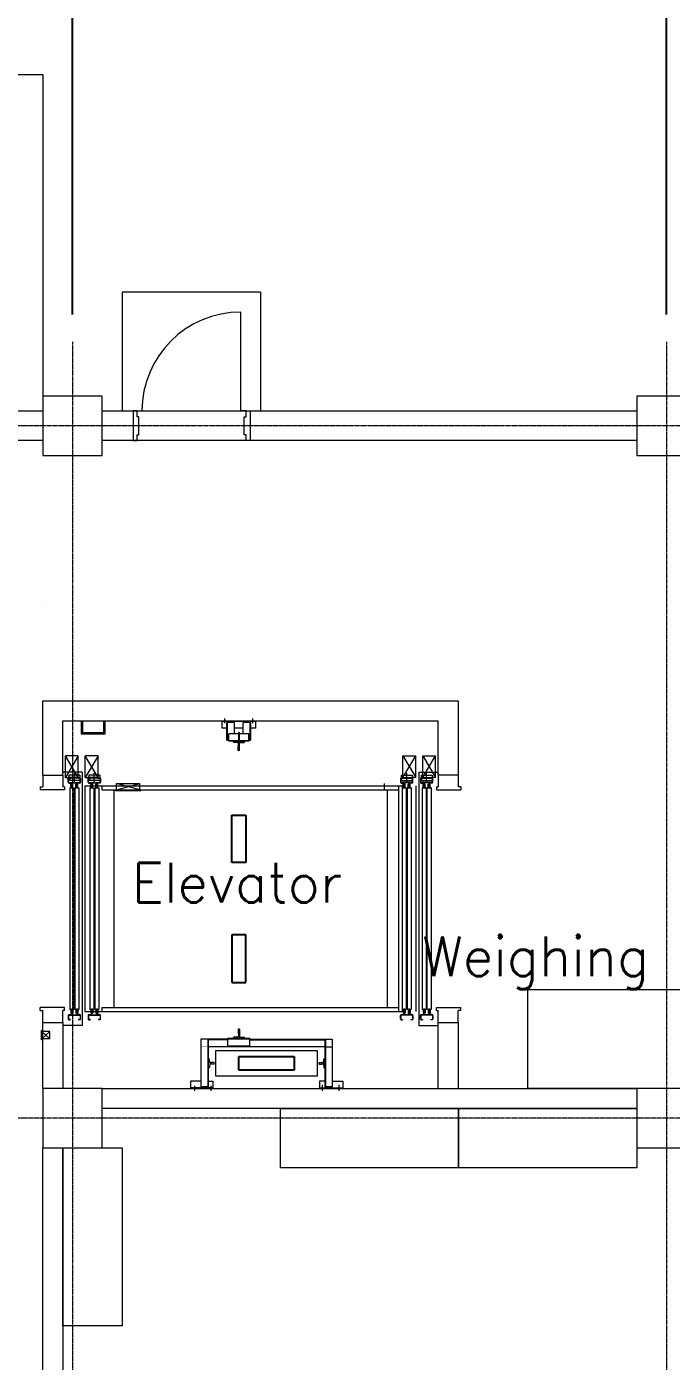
# Model space of a CAD drawing. Extents: x -59767 to 1106559, y -1290 to 1129522.
# Drawn here: x 73744 to 80258, y 293638 to 307129 of the extents above; entities that cross this region are included whole.
import ezdxf

# ---------------------------------------------------------------- set-up
doc = ezdxf.new("R2010")
doc.units = 0
doc.linetypes.add('CENTER', pattern=[2, 1.25, -0.25, 0.25, -0.25])
doc.linetypes.add('HIDDEN', pattern=[0.375, 0.25, -0.125])
doc.layers.get('Defpoints').update_dxf_attribs({"linetype": 'CONTINUOUS', "lineweight": 9})
for name, color, linetype, lineweight in [('COLUMN', 2, 'CONTINUOUS', 9), ('ELEV', 6, 'CONTINUOUS', 9), ('TEXT', 3, 'CONTINUOUS', 9), ('WALL', 7, 'CONTINUOUS', 9), ('WALL_200', 3, 'CONTINUOUS', 9), ('WALL_300', 7, 'CONTINUOUS', 9), ('중간선', 5, 'CONTINUOUS', 9), ('중심선', 1, 'CENTER', 9), ('치수선', 6, 'CONTINUOUS', 9)]:
    doc.layers.add(name, color=color, linetype=linetype, lineweight=lineweight)
doc.styles.get("Standard").update_dxf_attribs({"font": 'romans.shx', "bigfont": 'whtgtxt.shx'})
doc.dimstyles.new('ISO-25', dxfattribs={"dimscale": 200, "dimtxt": 3, "dimasz": 2.5, "dimexe": 1.25, "dimexo": 0.625, "dimtad": 1, "dimdec": 0, "dimdsep": 46, "dimtxsty": 'Standard', "dimcen": 2.5, "dimadec": 0, "dimazin": 0, "dimtp": 0.1, "dimtm": 0.1, "dimtfac": 0.6, "dimtdec": 0, "dimtmove": 0, "dimatfit": 3, "dimfxl": 1, "dimtvp": 1, "dimtolj": 1, "dimarcsym": 0})

# ---------------------------------------------------------------- blocks, each defined once
blk = doc.blocks.new('column600')
at = {"layer": 'COLUMN', "linetype": 'Continuous'}
blk.add_lwpolyline([(-300, -300), (300, -300), (300, 300), (-300, 300)], close=True, dxfattribs=at)
blk = doc.blocks.new('*D52')
at = {"layer": 'Defpoints', "color": 0}
for p in [(86208, 310188), (80208, 304095), (86208, 304095)]:
    blk.add_point(p, dxfattribs=at)
at = {"layer": '치수선', "color": 0, "lineweight": -2}
for p, q in [((80208, 304220), (80208, 310438)), ((86208, 304220), (86208, 310438)), ((80708, 310188), (85708, 310188))]:
    blk.add_line(p, q, dxfattribs=at)
at = {"layer": '치수선', "color": 0}
for points in [[(80708, 310271), (80708, 310104), (80208, 310188)], [(85708, 310104), (85708, 310271), (86208, 310188)]]:
    blk.add_solid(points, dxfattribs=at)
at = {"layer": '치수선', "color": 0, "insert": (83208, 310613), "char_height": 600, "attachment_point": 5}
blk.add_mtext('\\A1;6000', dxfattribs=at)
blk = doc.blocks.new('*D53')
at = {"layer": 'Defpoints', "color": 0}
for p in [(74208, 310188), (74208, 304095), (80208, 304095)]:
    blk.add_point(p, dxfattribs=at)
at = {"layer": '치수선', "color": 0, "lineweight": -2}
for p, q in [((74208, 304220), (74208, 310438)), ((80208, 304220), (80208, 310438)), ((79708, 310188), (74708, 310188))]:
    blk.add_line(p, q, dxfattribs=at)
at = {"layer": '치수선', "color": 0}
for points in [[(74708, 310271), (74708, 310104), (74208, 310188)], [(79708, 310104), (79708, 310271), (80208, 310188)]]:
    blk.add_solid(points, dxfattribs=at)
at = {"layer": '치수선', "color": 0, "insert": (77208, 310613), "char_height": 600, "attachment_point": 5}
blk.add_mtext('\\A1;6000', dxfattribs=at)
blk = doc.blocks.new('*D54')
at = {"layer": 'Defpoints', "color": 0}
for p in [(68208, 310188), (68208, 304095), (74208, 304095)]:
    blk.add_point(p, dxfattribs=at)
at = {"layer": '치수선', "color": 0, "lineweight": -2}
for p, q in [((68208, 304220), (68208, 310438)), ((74208, 304220), (74208, 310438)), ((73708, 310188), (68708, 310188))]:
    blk.add_line(p, q, dxfattribs=at)
at = {"layer": '치수선', "color": 0}
for points in [[(68708, 310271), (68708, 310104), (68208, 310188)], [(73708, 310104), (73708, 310271), (74208, 310188)]]:
    blk.add_solid(points, dxfattribs=at)
at = {"layer": '치수선', "color": 0, "insert": (71208, 310613), "char_height": 600, "attachment_point": 5}
blk.add_mtext('\\A1;6000', dxfattribs=at)

msp = doc.modelspace()

# ---------------------------------------------------------------- linework, layer by layer
at = {"layer": 'ELEV', "color": 6}
for p, q in [((74293.5, 300113.7), (74293.5, 299980.2)), ((74308.5, 300113.7), (74308.5, 299995.1)), ((74522.7, 299995.1), (74522.7, 300113.7)), ((74537.7, 299980.2), (74537.7, 300113.7)), ((75718, 300038.7), (75718, 300113.7)), ((76058, 300104.7), (75718, 300104.7)), ((75745.8, 300088), (75745.8, 300136.9)), ((75843, 300096.3), (75768, 300096.3)), ((75768, 299915.7), (75768, 300096.3)), ((75774, 299915.7), (75774, 300096.3)), ((75843, 299980.7), (75843, 300096.3)), ((76008, 300096.3), (75933, 300096.3)), ((75933, 299980.7), (75933, 300096.3)), ((76002, 299915.7), (76002, 300096.3)), ((76008, 299915.7), (76008, 300096.3)), ((76030.3, 300088), (76030.3, 300136.9)), ((76058, 300038.7), (76058, 300113.7)), ((74293.5, 299980.2), (74537.7, 299980.2)), ((74308.5, 299995.1), (74522.7, 299995.1)), ((75768, 300038.7), (75718, 300038.7)), ((75768, 299915.7), (75788, 299915.7)), ((75988, 299980.7), (75788, 299980.7)), ((75788, 299905.7), (75788, 299980.7)), ((75933, 300038.7), (75843, 300038.7)), ((75988, 299905.7), (75988, 299980.7)), ((75988, 299915.7), (76008, 299915.7)), ((76058, 300038.7), (76008, 300038.7)), ((75988, 299911.7), (75788, 299911.7)), ((75988, 299905.7), (75788, 299905.7)), ((75945, 299902.7), (75831, 299902.7)), ((75831, 299902.7), (75831, 299899.5)), ((75878.6, 299892), (75835.7, 299894.5)), ((75880, 299814.7), (75880, 299851.7)), ((75880.8, 299851.7), (75880, 299851.7)), ((75881, 299813.7), (75880, 299814.7)), ((75895, 299813.7), (75881, 299813.7)), ((75883.3, 299854.2), (75883.3, 299887)), ((75892.8, 299854.2), (75892.8, 299887)), ((75895, 299813.7), (75896, 299814.7)), ((75896, 299851.7), (75895.3, 299851.7)), ((75896, 299814.7), (75896, 299851.7)), ((75897.5, 299892), (75940.3, 299894.5)), ((75945, 299902.7), (75945, 299899.5)), ((74264.9, 299759.9), (74134.9, 299539.9)), ((74264.9, 299539.9), (74134.9, 299759.9)), ((74134.9, 299539.9), (74134.9, 299759.9)), ((74264.9, 299759.9), (74134.9, 299759.9)), ((74264.9, 299539.9), (74264.9, 299759.9)), ((74465.9, 299759.9), (74335.9, 299759.9)), ((74465.9, 299759.9), (74335.9, 299539.9)), ((74465.9, 299539.9), (74335.9, 299759.9)), ((74335.9, 299539.9), (74335.9, 299759.9)), ((74465.9, 299539.9), (74465.9, 299759.9)), ((77545.2, 299759.9), (77675.2, 299759.9)), ((77545.2, 299759.9), (77675.2, 299539.9)), ((77545.2, 299539.9), (77675.2, 299759.9)), ((77545.2, 299539.9), (77545.2, 299759.9)), ((77675.2, 299539.9), (77675.2, 299759.9)), ((77746.1, 299539.9), (77746.1, 299759.9)), ((77746.1, 299759.9), (77876.1, 299539.9)), ((77746.1, 299539.9), (77876.1, 299759.9)), ((77746.1, 299759.9), (77876.1, 299759.9)), ((77876.1, 299539.9), (77876.1, 299759.9)), ((73908, 299563.7), (73908, 299443.7)), ((74303, 299594), (74108, 299594)), ((74108, 299563.7), (74108, 299443.7)), ((74134.9, 299539.9), (74161.9, 299539.9)), ((74264.9, 299539.9), (74161.9, 299539.9)), ((74163.4, 299491.1), (74163.4, 299528.7)), ((74166.6, 299491.1), (74166.6, 299528.7)), ((74169.6, 299534.9), (74183.4, 299534.9)), ((74169.6, 299531.7), (74183.4, 299531.7)), ((74281.4, 299563.8), (74170.4, 299563.8)), ((74170.4, 299563.8), (74170.4, 299536.8)), ((74170.4, 299536.8), (74188.4, 299536.8)), ((74170.4, 299529.8), (74188.4, 299529.8)), ((74170.4, 299529.8), (74170.4, 299509.8)), ((74281.4, 299509.8), (74170.4, 299509.8)), ((74277.4, 299533.3), (74175.9, 299533.3)), ((74183.4, 299531.7), (74183.4, 299534.9)), ((74188.4, 299529.8), (74188.4, 299536.8)), ((74225.9, 299487.3), (74225.9, 299582.5)), ((74263.4, 299529.8), (74263.4, 299536.8)), ((74281.4, 299536.8), (74263.4, 299536.8)), ((74281.4, 299529.8), (74263.4, 299529.8)), ((74282.2, 299534.9), (74268.4, 299534.9)), ((74268.4, 299531.7), (74268.4, 299534.9)), ((74282.2, 299531.7), (74268.4, 299531.7)), ((74281.4, 299563.8), (74281.4, 299536.8)), ((74281.4, 299529.8), (74281.4, 299509.8)), ((74285.2, 299491.1), (74285.2, 299528.7)), ((74288.4, 299528.7), (74288.4, 299491.1)), ((74303, 299594), (74303, 297033.4)), ((74335.9, 299539.9), (74362.9, 299539.9)), ((74465.9, 299539.9), (74362.9, 299539.9)), ((74364.4, 299491.1), (74364.4, 299528.7)), ((74367.6, 299491.1), (74367.6, 299528.7)), ((74370.6, 299534.9), (74384.4, 299534.9)), ((74370.6, 299531.7), (74384.4, 299531.7)), ((74371.4, 299563.8), (74371.4, 299536.8)), ((74482.4, 299563.8), (74371.4, 299563.8)), ((74371.4, 299536.8), (74389.4, 299536.8)), ((74371.4, 299529.8), (74371.4, 299509.8)), ((74371.4, 299529.8), (74389.4, 299529.8)), ((74482.4, 299509.8), (74371.4, 299509.8)), ((74478.4, 299533.3), (74376.8, 299533.3)), ((74384.4, 299531.7), (74384.4, 299534.9)), ((74389.4, 299529.8), (74389.4, 299536.8)), ((74426.9, 299487.3), (74426.9, 299582.5)), ((74482.4, 299536.8), (74464.4, 299536.8)), ((74464.4, 299529.8), (74464.4, 299536.8)), ((74482.4, 299529.8), (74464.4, 299529.8)), ((74469.4, 299531.7), (74469.4, 299534.9)), ((74483.2, 299534.9), (74469.4, 299534.9)), ((74483.2, 299531.7), (74469.4, 299531.7)), ((74482.4, 299563.8), (74482.4, 299536.8)), ((74482.4, 299529.8), (74482.4, 299509.8)), ((74486.2, 299491.1), (74486.2, 299528.7)), ((74489.4, 299528.7), (74489.4, 299491.1)), ((77521.7, 299528.7), (77521.7, 299491.1)), ((77524.9, 299491.1), (77524.9, 299528.7)), ((77527.9, 299534.9), (77541.7, 299534.9)), ((77527.9, 299531.7), (77541.7, 299531.7)), ((77528.7, 299563.8), (77528.7, 299536.8)), ((77528.7, 299563.8), (77639.7, 299563.8)), ((77528.7, 299536.8), (77546.7, 299536.8)), ((77528.7, 299529.8), (77528.7, 299509.8)), ((77528.7, 299529.8), (77546.7, 299529.8)), ((77528.7, 299509.8), (77639.7, 299509.8)), ((77532.7, 299533.3), (77634.2, 299533.3)), ((77541.7, 299531.7), (77541.7, 299534.9)), ((77545.2, 299539.9), (77648.2, 299539.9)), ((77546.7, 299529.8), (77546.7, 299536.8)), ((77584.2, 299487.3), (77584.2, 299582.5)), ((77639.7, 299536.8), (77621.7, 299536.8)), ((77621.7, 299529.8), (77621.7, 299536.8)), ((77639.7, 299529.8), (77621.7, 299529.8)), ((77626.7, 299531.7), (77626.7, 299534.9)), ((77640.5, 299534.9), (77626.7, 299534.9)), ((77640.5, 299531.7), (77626.7, 299531.7)), ((77639.7, 299563.8), (77639.7, 299536.8)), ((77639.7, 299529.8), (77639.7, 299509.8)), ((77643.5, 299491.1), (77643.5, 299528.7)), ((77646.7, 299491.1), (77646.7, 299528.7)), ((77675.2, 299539.9), (77648.2, 299539.9)), ((77708, 299594), (77708, 297033.4)), ((77708, 299594), (77903, 299594)), ((77722.6, 299528.7), (77722.6, 299491.1)), ((77725.8, 299491.1), (77725.8, 299528.7)), ((77728.8, 299534.9), (77742.6, 299534.9)), ((77728.8, 299531.7), (77742.6, 299531.7)), ((77729.6, 299563.8), (77840.6, 299563.8)), ((77729.6, 299563.8), (77729.6, 299536.8)), ((77729.6, 299536.8), (77747.6, 299536.8)), ((77729.6, 299529.8), (77747.6, 299529.8)), ((77729.6, 299529.8), (77729.6, 299509.8)), ((77729.6, 299509.8), (77840.6, 299509.8)), ((77733.6, 299533.3), (77835.2, 299533.3)), ((77742.6, 299531.7), (77742.6, 299534.9)), ((77746.1, 299539.9), (77849.1, 299539.9)), ((77747.6, 299529.8), (77747.6, 299536.8)), ((77785.1, 299487.3), (77785.1, 299582.5)), ((77840.6, 299536.8), (77822.6, 299536.8)), ((77822.6, 299529.8), (77822.6, 299536.8)), ((77840.6, 299529.8), (77822.6, 299529.8)), ((77841.4, 299534.9), (77827.6, 299534.9)), ((77827.6, 299531.7), (77827.6, 299534.9)), ((77841.4, 299531.7), (77827.6, 299531.7)), ((77840.6, 299563.8), (77840.6, 299536.8)), ((77840.6, 299529.8), (77840.6, 299509.8)), ((77844.4, 299491.1), (77844.4, 299528.7)), ((77847.6, 299491.1), (77847.6, 299528.7)), ((77876.1, 299539.9), (77849.1, 299539.9)), ((77903, 299563.7), (77903, 299443.7)), ((78103, 299563.7), (78103, 299443.7)), ((73879.6, 299443.7), (73879.6, 299413.7)), ((73879.6, 299443.7), (73908, 299443.7)), ((74127.1, 299413.7), (73879.6, 299413.7)), ((74127.1, 299443.7), (74108, 299443.7)), ((74127.1, 299443.7), (74127.1, 299413.7)), ((74166.9, 299493.1), (74171.9, 299488.1)), ((74169.6, 299488.1), (74282.2, 299488.1)), ((74169.6, 299484.9), (74282.2, 299484.9)), ((74172.4, 299484.9), (74202.4, 299484.9)), ((74172.4, 299484.9), (74172.4, 299483.9)), ((74174.4, 299481.9), (74195.4, 299481.9)), ((74179.9, 299433.9), (74179.9, 297193.6)), ((74179.9, 299433.6), (74221.9, 299433.6)), ((74186.9, 299433.9), (74186.9, 299437.1)), ((74186.9, 299437.1), (74214.9, 299437.1)), ((74214.9, 299433.9), (74186.9, 299433.9)), ((74190.9, 299437.1), (74190.9, 299470.9)), ((74190.9, 299470.9), (74194.1, 299470.9)), ((74194.1, 299437.1), (74194.1, 299470.9)), ((74194.1, 299468.9), (74199.2, 299468.9)), ((74199.2, 299452.9), (74199.2, 299468.9)), ((74202.7, 299452.9), (74199.2, 299452.9)), ((74199.4, 299477.9), (74199.4, 299456.9)), ((74200.9, 299446.5), (74200.9, 299491.9)), ((74201.4, 299454.9), (74202.4, 299454.9)), ((74202.4, 299484.9), (74202.4, 299454.9)), ((74202.7, 299452.9), (74202.7, 299468.9)), ((74207.7, 299468.9), (74202.7, 299468.9)), ((74207.7, 299437.1), (74207.7, 299470.9)), ((74210.9, 299470.9), (74207.7, 299470.9)), ((74210.9, 299437.1), (74210.9, 299470.9)), ((74214.9, 299437.1), (74214.9, 299433.9)), ((74221.9, 299433.9), (74221.9, 297193.6)), ((74229.9, 299433.9), (74229.9, 297193.6)), ((74229.9, 299433.6), (74271.9, 299433.6)), ((74236.9, 299433.9), (74236.9, 299437.1)), ((74236.9, 299437.1), (74264.9, 299437.1)), ((74264.9, 299433.9), (74236.9, 299433.9)), ((74240.9, 299437.1), (74240.9, 299470.9)), ((74240.9, 299470.9), (74244.1, 299470.9)), ((74244.1, 299437.1), (74244.1, 299470.9)), ((74244.1, 299468.9), (74249.2, 299468.9)), ((74249.2, 299452.9), (74249.2, 299468.9)), ((74252.7, 299452.9), (74249.2, 299452.9)), ((74249.4, 299484.9), (74249.4, 299454.9)), ((74279.4, 299484.9), (74249.4, 299484.9)), ((74250.4, 299454.9), (74249.4, 299454.9)), ((74250.9, 299446.5), (74250.9, 299491.9)), ((74252.4, 299477.9), (74252.4, 299456.9)), ((74252.7, 299452.9), (74252.7, 299468.9)), ((74257.7, 299468.9), (74252.7, 299468.9)), ((74277.4, 299481.9), (74256.4, 299481.9)), ((74257.7, 299437.1), (74257.7, 299470.9)), ((74260.9, 299470.9), (74257.7, 299470.9)), ((74260.9, 299437.1), (74260.9, 299470.9)), ((74264.9, 299437.1), (74264.9, 299433.9)), ((74271.9, 299433.9), (74271.9, 297193.6)), ((74279.4, 299484.9), (74279.4, 299483.9)), ((74279.9, 299488.1), (74284.9, 299493.1)), ((74333, 299453.7), (74333, 297173.7)), ((74333, 299453.7), (77543, 299453.7)), ((74367.9, 299493.1), (74372.9, 299488.1)), ((74370.6, 299488.1), (74483.2, 299488.1)), ((74370.6, 299484.9), (74483.2, 299484.9)), ((74373.4, 299484.9), (74373.4, 299483.9)), ((74373.4, 299484.9), (74403.4, 299484.9)), ((74375.4, 299481.9), (74396.4, 299481.9)), ((74380.9, 299433.9), (74380.9, 297193.6)), ((74380.9, 299433.6), (74422.9, 299433.6)), ((74387.9, 299437.1), (74415.9, 299437.1)), ((74387.9, 299433.9), (74387.9, 299437.1)), ((74415.9, 299433.9), (74387.9, 299433.9)), ((74391.9, 299437.1), (74391.9, 299470.9)), ((74391.9, 299470.9), (74395.1, 299470.9)), ((74395.1, 299437.1), (74395.1, 299470.9)), ((74395.1, 299468.9), (74400.2, 299468.9)), ((74400.2, 299452.9), (74400.2, 299468.9)), ((74403.7, 299452.9), (74400.2, 299452.9)), ((74400.4, 299477.9), (74400.4, 299456.9)), ((74401.9, 299446.5), (74401.9, 299491.9)), ((74402.4, 299454.9), (74403.4, 299454.9)), ((74403.4, 299484.9), (74403.4, 299454.9)), ((74403.7, 299452.9), (74403.7, 299468.9)), ((74408.7, 299468.9), (74403.7, 299468.9)), ((74408.7, 299437.1), (74408.7, 299470.9)), ((74411.9, 299470.9), (74408.7, 299470.9)), ((74411.9, 299437.1), (74411.9, 299470.9)), ((74415.9, 299437.1), (74415.9, 299433.9)), ((74419.7, 299453.7), (74759.7, 299453.7)), ((74422.9, 299433.9), (74422.9, 297193.6)), ((74430.9, 299433.9), (74430.9, 297193.6)), ((74430.9, 299433.6), (74472.9, 299433.6)), ((74437.9, 299437.1), (74465.9, 299437.1)), ((74437.9, 299433.9), (74437.9, 299437.1)), ((74465.9, 299433.9), (74437.9, 299433.9)), ((74441.9, 299437.1), (74441.9, 299470.9)), ((74441.9, 299470.9), (74445.1, 299470.9)), ((74445.1, 299437.1), (74445.1, 299470.9)), ((74445.1, 299468.9), (74450.2, 299468.9)), ((74450.2, 299452.9), (74450.2, 299468.9)), ((74453.7, 299452.9), (74450.2, 299452.9)), ((74450.4, 299484.9), (74450.4, 299454.9)), ((74480.4, 299484.9), (74450.4, 299484.9)), ((74451.4, 299454.9), (74450.4, 299454.9)), ((74451.9, 299446.5), (74451.9, 299491.9)), ((74453.4, 299477.9), (74453.4, 299456.9)), ((74453.7, 299452.9), (74453.7, 299468.9)), ((74458.7, 299468.9), (74453.7, 299468.9)), ((74478.4, 299481.9), (74457.4, 299481.9)), ((74458.7, 299437.1), (74458.7, 299470.9)), ((74461.9, 299470.9), (74458.7, 299470.9)), ((74461.9, 299437.1), (74461.9, 299470.9)), ((74465.9, 299437.1), (74465.9, 299433.9)), ((74472.9, 299433.9), (74472.9, 297193.6)), ((74480.4, 299484.9), (74480.4, 299483.9)), ((74480.9, 299488.1), (74485.9, 299493.1)), ((74508, 299413.7), (74508, 299453.7)), ((74508, 299413.7), (77503, 299413.7)), ((74623.9, 299413.7), (74623.9, 297213.7)), ((74640.3, 299407.7), (74640.3, 299413.7)), ((74640.3, 299413.7), (74898.8, 299413.7)), ((74640.3, 299407.7), (74898.8, 299407.7)), ((74652.3, 299478.3), (74886.8, 299478.3)), ((74886.8, 299413.7), (74652.3, 299478.3)), ((74652.3, 299413.7), (74886.8, 299478.3)), ((74652.3, 299413.7), (74652.3, 299478.3)), ((74886.8, 299413.7), (74886.8, 299478.3)), ((74898.8, 299407.7), (74898.8, 299413.7)), ((77358.8, 299413.7), (77358.8, 299478.3)), ((77370.8, 299407.7), (77370.8, 299413.7)), ((77387.2, 299413.7), (77387.2, 297213.7)), ((77503, 297173.7), (77503, 299453.7)), ((77503, 299413.7), (77503, 299453.7)), ((77530.2, 299488.1), (77525.2, 299493.1)), ((77640.5, 299488.1), (77527.9, 299488.1)), ((77640.5, 299484.9), (77527.9, 299484.9)), ((77530.7, 299484.9), (77560.7, 299484.9)), ((77530.7, 299484.9), (77530.7, 299483.9)), ((77532.7, 299481.9), (77553.7, 299481.9)), ((77538.2, 299433.9), (77538.2, 297193.6)), ((77580.2, 299433.6), (77538.2, 299433.6)), ((77543, 297173.7), (77543, 299453.7)), ((77573.2, 299437.1), (77545.2, 299437.1)), ((77545.2, 299437.1), (77545.2, 299433.9)), ((77545.2, 299433.9), (77573.2, 299433.9)), ((77549.2, 299437.1), (77549.2, 299470.9)), ((77549.2, 299470.9), (77552.4, 299470.9)), ((77552.4, 299437.1), (77552.4, 299470.9)), ((77552.4, 299468.9), (77557.4, 299468.9)), ((77557.4, 299452.9), (77557.4, 299468.9)), ((77557.4, 299452.9), (77560.9, 299452.9)), ((77557.7, 299477.9), (77557.7, 299456.9)), ((77559.2, 299446.5), (77559.2, 299491.9)), ((77559.7, 299454.9), (77560.7, 299454.9)), ((77560.7, 299484.9), (77560.7, 299454.9)), ((77560.9, 299452.9), (77560.9, 299468.9)), ((77566, 299468.9), (77560.9, 299468.9)), ((77566, 299437.1), (77566, 299470.9)), ((77569.2, 299470.9), (77566, 299470.9)), ((77569.2, 299437.1), (77569.2, 299470.9)), ((77573.2, 299433.9), (77573.2, 299437.1)), ((77580.2, 299433.9), (77580.2, 297193.6)), ((77588.2, 299433.9), (77588.2, 297193.6)), ((77630.2, 299433.6), (77588.2, 299433.6)), ((77623.2, 299437.1), (77595.2, 299437.1)), ((77595.2, 299437.1), (77595.2, 299433.9)), ((77595.2, 299433.9), (77623.2, 299433.9)), ((77599.2, 299437.1), (77599.2, 299470.9)), ((77599.2, 299470.9), (77602.4, 299470.9)), ((77602.4, 299437.1), (77602.4, 299470.9)), ((77602.4, 299468.9), (77607.4, 299468.9)), ((77607.4, 299452.9), (77607.4, 299468.9)), ((77607.4, 299452.9), (77610.9, 299452.9)), ((77607.7, 299484.9), (77607.7, 299454.9)), ((77637.7, 299484.9), (77607.7, 299484.9)), ((77608.7, 299454.9), (77607.7, 299454.9)), ((77609.2, 299446.5), (77609.2, 299491.9)), ((77610.7, 299477.9), (77610.7, 299456.9)), ((77610.9, 299452.9), (77610.9, 299468.9)), ((77616, 299468.9), (77610.9, 299468.9)), ((77635.7, 299481.9), (77614.7, 299481.9)), ((77616, 299437.1), (77616, 299470.9)), ((77619.2, 299470.9), (77616, 299470.9)), ((77619.2, 299437.1), (77619.2, 299470.9)), ((77623.2, 299433.9), (77623.2, 299437.1)), ((77630.2, 299433.9), (77630.2, 297193.6)), ((77637.7, 299484.9), (77637.7, 299483.9)), ((77643.2, 299493.1), (77638.2, 299488.1)), ((77678, 299453.7), (77678, 297173.7)), ((77731.1, 299488.1), (77726.1, 299493.1)), ((77841.4, 299488.1), (77728.8, 299488.1)), ((77841.4, 299484.9), (77728.8, 299484.9)), ((77731.6, 299484.9), (77731.6, 299483.9)), ((77731.6, 299484.9), (77761.6, 299484.9)), ((77733.6, 299481.9), (77754.6, 299481.9)), ((77739.1, 299433.9), (77739.1, 297193.6)), ((77781.1, 299433.6), (77739.1, 299433.6)), ((77746.1, 299437.1), (77746.1, 299433.9)), ((77774.1, 299437.1), (77746.1, 299437.1)), ((77746.1, 299433.9), (77774.1, 299433.9)), ((77750.1, 299437.1), (77750.1, 299470.9)), ((77750.1, 299470.9), (77753.3, 299470.9)), ((77753.3, 299437.1), (77753.3, 299470.9)), ((77753.3, 299468.9), (77758.4, 299468.9)), ((77758.4, 299452.9), (77758.4, 299468.9)), ((77758.4, 299452.9), (77761.9, 299452.9)), ((77758.6, 299477.9), (77758.6, 299456.9)), ((77760.1, 299446.5), (77760.1, 299491.9)), ((77760.6, 299454.9), (77761.6, 299454.9)), ((77761.6, 299484.9), (77761.6, 299454.9)), ((77761.9, 299452.9), (77761.9, 299468.9)), ((77766.9, 299468.9), (77761.9, 299468.9)), ((77766.9, 299437.1), (77766.9, 299470.9)), ((77770.1, 299470.9), (77766.9, 299470.9)), ((77770.1, 299437.1), (77770.1, 299470.9)), ((77774.1, 299433.9), (77774.1, 299437.1)), ((77781.1, 299433.9), (77781.1, 297193.6)), ((77789.1, 299433.9), (77789.1, 297193.6)), ((77831.1, 299433.6), (77789.1, 299433.6)), ((77796.1, 299437.1), (77796.1, 299433.9)), ((77824.1, 299437.1), (77796.1, 299437.1)), ((77796.1, 299433.9), (77824.1, 299433.9)), ((77800.1, 299437.1), (77800.1, 299470.9)), ((77800.1, 299470.9), (77803.3, 299470.9)), ((77803.3, 299437.1), (77803.3, 299470.9)), ((77803.3, 299468.9), (77808.4, 299468.9)), ((77808.4, 299452.9), (77808.4, 299468.9)), ((77808.4, 299452.9), (77811.9, 299452.9)), ((77808.6, 299484.9), (77808.6, 299454.9)), ((77838.6, 299484.9), (77808.6, 299484.9)), ((77809.6, 299454.9), (77808.6, 299454.9)), ((77810.1, 299446.5), (77810.1, 299491.9)), ((77811.6, 299477.9), (77811.6, 299456.9)), ((77811.9, 299452.9), (77811.9, 299468.9)), ((77816.9, 299468.9), (77811.9, 299468.9)), ((77836.6, 299481.9), (77815.6, 299481.9)), ((77816.9, 299437.1), (77816.9, 299470.9)), ((77820.1, 299470.9), (77816.9, 299470.9)), ((77820.1, 299437.1), (77820.1, 299470.9)), ((77824.1, 299433.9), (77824.1, 299437.1)), ((77831.1, 299433.9), (77831.1, 297193.6)), ((77838.6, 299484.9), (77838.6, 299483.9)), ((77844.1, 299493.1), (77839.1, 299488.1)), ((77884, 299443.7), (77884, 299413.7)), ((77884, 299443.7), (77903, 299443.7)), ((77884, 299413.7), (78131.5, 299413.7)), ((78131.5, 299443.7), (78103, 299443.7)), ((78131.5, 299443.7), (78131.5, 299413.7)), ((74127.1, 297213.7), (73879.6, 297213.7)), ((73879.6, 297183.7), (73879.6, 297213.7)), ((73879.6, 297183.7), (73879.6, 297213.7)), ((73879.6, 297183.7), (73908, 297183.7)), ((73879.6, 297183.7), (73908, 297183.7)), ((73908, 297063.7), (73908, 297183.7)), ((74127.1, 297183.7), (74108, 297183.7)), ((74108, 297063.7), (74108, 297183.7)), ((74127.1, 297183.7), (74108, 297183.7)), ((74127.1, 297183.7), (74127.1, 297213.7)), ((74127.1, 297183.7), (74127.1, 297213.7)), ((74163.4, 297134.4), (74163.4, 297096.8)), ((74166.6, 297134.4), (74166.6, 297096.8)), ((74169.6, 297140.6), (74282.2, 297140.6)), ((74169.6, 297137.4), (74282.2, 297137.4)), ((74183.4, 297093.8), (74169.6, 297093.8)), ((74169.6, 297090.6), (74183.4, 297090.6)), ((74172.4, 297140.6), (74172.4, 297141.6)), ((74172.4, 297140.6), (74202.4, 297140.6)), ((74174.4, 297143.6), (74195.4, 297143.6)), ((74179.9, 297193.6), (74221.9, 297193.6)), ((74183.4, 297093.8), (74183.4, 297090.6)), ((74214.9, 297193.6), (74186.9, 297193.6)), ((74186.9, 297193.6), (74186.9, 297190.4)), ((74186.9, 297190.4), (74214.9, 297190.4)), ((74190.9, 297190.4), (74190.9, 297156.6)), ((74190.9, 297156.6), (74194.1, 297156.6)), ((74194.1, 297190.4), (74194.1, 297156.6)), ((74194.1, 297158.6), (74199.2, 297158.6)), ((74202.7, 297174.6), (74199.2, 297174.6)), ((74199.2, 297174.6), (74199.2, 297158.6)), ((74199.4, 297147.6), (74199.4, 297168.6)), ((74200.9, 297205.5), (74200.9, 297153.6)), ((74201.4, 297170.6), (74202.4, 297170.6)), ((74202.4, 297140.6), (74202.4, 297170.6)), ((74202.7, 297174.6), (74202.7, 297158.6)), ((74207.7, 297158.6), (74202.7, 297158.6)), ((74207.7, 297190.4), (74207.7, 297156.6)), ((74210.9, 297156.6), (74207.7, 297156.6)), ((74210.9, 297190.4), (74210.9, 297156.6)), ((74214.9, 297190.4), (74214.9, 297193.6)), ((74229.9, 297193.6), (74271.9, 297193.6)), ((74264.9, 297193.6), (74236.9, 297193.6)), ((74236.9, 297193.6), (74236.9, 297190.4)), ((74236.9, 297190.4), (74264.9, 297190.4)), ((74240.9, 297190.4), (74240.9, 297156.6)), ((74240.9, 297156.6), (74244.1, 297156.6)), ((74244.1, 297190.4), (74244.1, 297156.6)), ((74244.1, 297158.6), (74249.2, 297158.6)), ((74252.7, 297174.6), (74249.2, 297174.6)), ((74249.2, 297174.6), (74249.2, 297158.6)), ((74249.4, 297140.6), (74249.4, 297170.6)), ((74250.4, 297170.6), (74249.4, 297170.6)), ((74279.4, 297140.6), (74249.4, 297140.6)), ((74250.9, 297205.5), (74250.9, 297153.6)), ((74252.4, 297147.6), (74252.4, 297168.6)), ((74252.7, 297174.6), (74252.7, 297158.6)), ((74257.7, 297158.6), (74252.7, 297158.6)), ((74277.4, 297143.6), (74256.4, 297143.6)), ((74257.7, 297190.4), (74257.7, 297156.6)), ((74260.9, 297156.6), (74257.7, 297156.6)), ((74260.9, 297190.4), (74260.9, 297156.6)), ((74264.9, 297190.4), (74264.9, 297193.6)), ((74282.2, 297093.8), (74268.4, 297093.8)), ((74268.4, 297093.8), (74268.4, 297090.6)), ((74282.2, 297090.6), (74268.4, 297090.6)), ((74279.4, 297140.6), (74279.4, 297141.6)), ((74285.2, 297134.4), (74285.2, 297096.8)), ((74288.4, 297096.8), (74288.4, 297134.4)), ((74333, 297173.7), (77543, 297173.7)), ((74364.4, 297134.4), (74364.4, 297096.8)), ((74367.6, 297134.4), (74367.6, 297096.8)), ((74370.6, 297140.6), (74483.2, 297140.6)), ((74370.6, 297137.4), (74483.2, 297137.4)), ((74384.4, 297093.8), (74370.6, 297093.8)), ((74370.6, 297090.6), (74384.4, 297090.6)), ((74373.4, 297140.6), (74373.4, 297141.6)), ((74373.4, 297140.6), (74403.4, 297140.6)), ((74375.4, 297143.6), (74396.4, 297143.6)), ((74380.9, 297193.6), (74422.9, 297193.6)), ((74384.4, 297093.8), (74384.4, 297090.6)), ((74387.9, 297193.6), (74387.9, 297190.4)), ((74415.9, 297193.6), (74387.9, 297193.6)), ((74387.9, 297190.4), (74415.9, 297190.4)), ((74391.9, 297190.4), (74391.9, 297156.6)), ((74391.9, 297156.6), (74395.1, 297156.6)), ((74395.1, 297190.4), (74395.1, 297156.6)), ((74395.1, 297158.6), (74400.2, 297158.6)), ((74400.2, 297174.6), (74400.2, 297158.6)), ((74403.7, 297174.6), (74400.2, 297174.6)), ((74400.4, 297147.6), (74400.4, 297168.6)), ((74401.9, 297205.5), (74401.9, 297153.6)), ((74402.4, 297170.6), (74403.4, 297170.6)), ((74403.4, 297140.6), (74403.4, 297170.6)), ((74403.7, 297174.6), (74403.7, 297158.6)), ((74408.7, 297158.6), (74403.7, 297158.6)), ((74408.7, 297190.4), (74408.7, 297156.6)), ((74411.9, 297156.6), (74408.7, 297156.6)), ((74411.9, 297190.4), (74411.9, 297156.6)), ((74415.9, 297190.4), (74415.9, 297193.6)), ((74430.9, 297193.6), (74472.9, 297193.6)), ((74437.9, 297193.6), (74437.9, 297190.4)), ((74465.9, 297193.6), (74437.9, 297193.6)), ((74437.9, 297190.4), (74465.9, 297190.4)), ((74441.9, 297190.4), (74441.9, 297156.6)), ((74441.9, 297156.6), (74445.1, 297156.6)), ((74445.1, 297190.4), (74445.1, 297156.6)), ((74445.1, 297158.6), (74450.2, 297158.6)), ((74450.2, 297174.6), (74450.2, 297158.6)), ((74453.7, 297174.6), (74450.2, 297174.6)), ((74450.4, 297140.6), (74450.4, 297170.6)), ((74451.4, 297170.6), (74450.4, 297170.6)), ((74480.4, 297140.6), (74450.4, 297140.6)), ((74451.9, 297205.5), (74451.9, 297153.6)), ((74453.4, 297147.6), (74453.4, 297168.6)), ((74453.7, 297174.6), (74453.7, 297158.6)), ((74458.7, 297158.6), (74453.7, 297158.6)), ((74478.4, 297143.6), (74457.4, 297143.6)), ((74458.7, 297190.4), (74458.7, 297156.6)), ((74461.9, 297156.6), (74458.7, 297156.6)), ((74461.9, 297190.4), (74461.9, 297156.6)), ((74465.9, 297190.4), (74465.9, 297193.6)), ((74483.2, 297093.8), (74469.4, 297093.8)), ((74469.4, 297093.8), (74469.4, 297090.6)), ((74483.2, 297090.6), (74469.4, 297090.6)), ((74480.4, 297140.6), (74480.4, 297141.6)), ((74486.2, 297134.4), (74486.2, 297096.8)), ((74489.4, 297096.8), (74489.4, 297134.4)), ((74508, 297213.7), (77503, 297213.7)), ((74508, 297173.7), (74508, 297213.7)), ((77503, 297173.7), (77503, 297213.7)), ((77521.7, 297096.8), (77521.7, 297134.4)), ((77524.9, 297134.4), (77524.9, 297096.8)), ((77640.5, 297140.6), (77527.9, 297140.6)), ((77640.5, 297137.4), (77527.9, 297137.4)), ((77527.9, 297093.8), (77541.7, 297093.8)), ((77527.9, 297090.6), (77541.7, 297090.6)), ((77530.7, 297140.6), (77530.7, 297141.6)), ((77530.7, 297140.6), (77560.7, 297140.6)), ((77532.7, 297143.6), (77553.7, 297143.6)), ((77580.2, 297193.6), (77538.2, 297193.6)), ((77541.7, 297093.8), (77541.7, 297090.6)), ((77545.2, 297190.4), (77545.2, 297193.6)), ((77545.2, 297193.6), (77573.2, 297193.6)), ((77573.2, 297190.4), (77545.2, 297190.4)), ((77549.2, 297190.4), (77549.2, 297156.6)), ((77549.2, 297156.6), (77552.4, 297156.6)), ((77552.4, 297190.4), (77552.4, 297156.6)), ((77552.4, 297158.6), (77557.4, 297158.6)), ((77557.4, 297174.6), (77557.4, 297158.6)), ((77557.4, 297174.6), (77560.9, 297174.6)), ((77557.7, 297147.6), (77557.7, 297168.6)), ((77559.2, 297205.5), (77559.2, 297153.6)), ((77559.7, 297170.6), (77560.7, 297170.6)), ((77560.7, 297140.6), (77560.7, 297170.6)), ((77560.9, 297174.6), (77560.9, 297158.6)), ((77566, 297158.6), (77560.9, 297158.6)), ((77566, 297190.4), (77566, 297156.6)), ((77569.2, 297156.6), (77566, 297156.6)), ((77569.2, 297190.4), (77569.2, 297156.6)), ((77573.2, 297193.6), (77573.2, 297190.4)), ((77630.2, 297193.6), (77588.2, 297193.6)), ((77595.2, 297190.4), (77595.2, 297193.6)), ((77595.2, 297193.6), (77623.2, 297193.6)), ((77623.2, 297190.4), (77595.2, 297190.4)), ((77599.2, 297190.4), (77599.2, 297156.6)), ((77599.2, 297156.6), (77602.4, 297156.6)), ((77602.4, 297190.4), (77602.4, 297156.6)), ((77602.4, 297158.6), (77607.4, 297158.6)), ((77607.4, 297174.6), (77607.4, 297158.6)), ((77607.4, 297174.6), (77610.9, 297174.6)), ((77607.7, 297140.6), (77607.7, 297170.6)), ((77608.7, 297170.6), (77607.7, 297170.6)), ((77637.7, 297140.6), (77607.7, 297140.6)), ((77609.2, 297205.5), (77609.2, 297153.6)), ((77610.7, 297147.6), (77610.7, 297168.6)), ((77610.9, 297174.6), (77610.9, 297158.6)), ((77616, 297158.6), (77610.9, 297158.6)), ((77635.7, 297143.6), (77614.7, 297143.6)), ((77616, 297190.4), (77616, 297156.6)), ((77619.2, 297156.6), (77616, 297156.6)), ((77619.2, 297190.4), (77619.2, 297156.6)), ((77623.2, 297193.6), (77623.2, 297190.4)), ((77626.7, 297093.8), (77640.5, 297093.8)), ((77626.7, 297093.8), (77626.7, 297090.6)), ((77640.5, 297090.6), (77626.7, 297090.6)), ((77637.7, 297140.6), (77637.7, 297141.6)), ((77643.5, 297134.4), (77643.5, 297096.8)), ((77646.7, 297134.4), (77646.7, 297096.8)), ((77722.6, 297096.8), (77722.6, 297134.4)), ((77725.8, 297134.4), (77725.8, 297096.8)), ((77841.4, 297140.6), (77728.8, 297140.6)), ((77841.4, 297137.4), (77728.8, 297137.4)), ((77728.8, 297093.8), (77742.6, 297093.8)), ((77728.8, 297090.6), (77742.6, 297090.6)), ((77731.6, 297140.6), (77731.6, 297141.6)), ((77731.6, 297140.6), (77761.6, 297140.6)), ((77733.6, 297143.6), (77754.6, 297143.6)), ((77781.1, 297193.6), (77739.1, 297193.6)), ((77742.6, 297093.8), (77742.6, 297090.6)), ((77746.1, 297190.4), (77746.1, 297193.6)), ((77746.1, 297193.6), (77774.1, 297193.6)), ((77774.1, 297190.4), (77746.1, 297190.4)), ((77750.1, 297190.4), (77750.1, 297156.6)), ((77750.1, 297156.6), (77753.3, 297156.6)), ((77753.3, 297190.4), (77753.3, 297156.6)), ((77753.3, 297158.6), (77758.4, 297158.6)), ((77758.4, 297174.6), (77761.9, 297174.6)), ((77758.4, 297174.6), (77758.4, 297158.6)), ((77758.6, 297147.6), (77758.6, 297168.6)), ((77760.1, 297205.5), (77760.1, 297153.6)), ((77760.6, 297170.6), (77761.6, 297170.6)), ((77761.6, 297140.6), (77761.6, 297170.6)), ((77761.9, 297174.6), (77761.9, 297158.6)), ((77766.9, 297158.6), (77761.9, 297158.6)), ((77766.9, 297190.4), (77766.9, 297156.6)), ((77770.1, 297156.6), (77766.9, 297156.6)), ((77770.1, 297190.4), (77770.1, 297156.6)), ((77774.1, 297193.6), (77774.1, 297190.4)), ((77831.1, 297193.6), (77789.1, 297193.6)), ((77796.1, 297193.6), (77824.1, 297193.6)), ((77796.1, 297190.4), (77796.1, 297193.6)), ((77824.1, 297190.4), (77796.1, 297190.4)), ((77800.1, 297190.4), (77800.1, 297156.6)), ((77800.1, 297156.6), (77803.3, 297156.6)), ((77803.3, 297190.4), (77803.3, 297156.6)), ((77803.3, 297158.6), (77808.4, 297158.6)), ((77808.4, 297174.6), (77811.9, 297174.6)), ((77808.4, 297174.6), (77808.4, 297158.6)), ((77808.6, 297140.6), (77808.6, 297170.6)), ((77809.6, 297170.6), (77808.6, 297170.6)), ((77838.6, 297140.6), (77808.6, 297140.6)), ((77810.1, 297205.5), (77810.1, 297153.6)), ((77811.6, 297147.6), (77811.6, 297168.6)), ((77811.9, 297174.6), (77811.9, 297158.6)), ((77816.9, 297158.6), (77811.9, 297158.6)), ((77836.6, 297143.6), (77815.6, 297143.6)), ((77816.9, 297190.4), (77816.9, 297156.6)), ((77820.1, 297156.6), (77816.9, 297156.6)), ((77820.1, 297190.4), (77820.1, 297156.6)), ((77824.1, 297193.6), (77824.1, 297190.4)), ((77827.6, 297093.8), (77841.4, 297093.8)), ((77827.6, 297093.8), (77827.6, 297090.6)), ((77841.4, 297090.6), (77827.6, 297090.6)), ((77838.6, 297140.6), (77838.6, 297141.6)), ((77844.4, 297134.4), (77844.4, 297096.8)), ((77847.6, 297134.4), (77847.6, 297096.8)), ((77884, 297213.7), (78131.5, 297213.7)), ((77884, 297183.7), (77884, 297213.7)), ((77884, 297183.7), (77903, 297183.7)), ((77903, 297063.7), (77903, 297183.7)), ((78131.5, 297183.7), (78103, 297183.7)), ((78103, 297063.7), (78103, 297183.7)), ((78131.5, 297183.7), (78131.5, 297213.7)), ((73895, 296888.4), (73895, 296980.4)), ((73898, 296980.4), (73895, 296980.4)), ((73898, 296980.4), (73898, 296888.4)), ((73898, 296970.4), (73978, 296898.4)), ((73898, 296898.4), (73978, 296970.4)), ((73978, 296970.4), (73898, 296970.4)), ((73978, 296898.4), (73978, 296970.4)), ((74303, 297033.4), (74108, 297033.4)), ((75881, 296994.9), (75880, 296993.9)), ((75880, 296993.9), (75880, 296956.9)), ((75880.8, 296956.9), (75880, 296956.9)), ((75895, 296994.9), (75881, 296994.9)), ((75883.3, 296954.4), (75883.3, 296921.6)), ((75892.8, 296954.4), (75892.8, 296921.6)), ((75895, 296994.9), (75896, 296993.9)), ((75896, 296956.9), (75895.3, 296956.9)), ((75896, 296993.9), (75896, 296956.9)), ((77708, 297033.4), (77903, 297033.4)), ((73898, 296888.4), (73895, 296888.4)), ((73978, 296898.4), (73898, 296898.4)), ((75778, 296827.9), (75778, 296902.9)), ((75831, 296905.9), (75831, 296909.1)), ((75945, 296905.9), (75831, 296905.9)), ((75878.6, 296916.6), (75835.7, 296914.1)), ((75897.5, 296916.6), (75940.3, 296914.1)), ((75945, 296905.9), (75945, 296909.1)), ((75998, 296827.9), (75998, 296902.9)), ((76757.1, 296817.9), (76832.1, 296817.9)), ((75582.1, 296605.4), (75582.1, 296694.4)), ((75586.1, 296694.4), (75582.1, 296694.4)), ((75593.6, 296659.6), (75589.6, 296690.9)), ((76742.6, 296659.6), (76746.6, 296690.9)), ((76750.1, 296694.4), (76754.1, 296694.4)), ((76754.1, 296605.4), (76754.1, 296694.4)), ((75586.1, 296605.4), (75582.1, 296605.4)), ((75593.6, 296640.1), (75589.6, 296608.9)), ((75607.4, 296654.6), (75598.6, 296654.6)), ((75607.4, 296645.1), (75598.6, 296645.1)), ((75637.1, 296657.9), (75612.1, 296657.9)), ((75637.1, 296641.9), (75612.1, 296641.9)), ((75637.1, 296657.9), (75638.1, 296656.9)), ((75638.1, 296642.9), (75637.1, 296641.9)), ((75638.1, 296642.9), (75638.1, 296656.9)), ((76699.1, 296657.9), (76698.1, 296656.9)), ((76698.1, 296642.9), (76698.1, 296656.9)), ((76698.1, 296642.9), (76699.1, 296641.9)), ((76699.1, 296657.9), (76724.1, 296657.9)), ((76699.1, 296641.9), (76724.1, 296641.9)), ((76728.8, 296654.6), (76737.6, 296654.6)), ((76728.8, 296645.1), (76737.6, 296645.1)), ((76742.6, 296640.1), (76746.6, 296608.9)), ((76750.1, 296605.4), (76754.1, 296605.4)), ((75400.5, 296469.9), (75400.5, 296394.9)), ((75439.2, 296421.9), (75439.2, 296373.2)), ((75579.1, 296413.9), (75504.1, 296413.9)), ((75606.1, 296421.9), (75606.1, 296373.2)), ((76730.1, 296431.9), (76730.1, 296373.2)), ((76897, 296431.9), (76897, 296373.2)), ((76939.5, 296469.9), (76939.5, 296394.9)), ((76872.8, 296394.9), (76880.6, 296394.9))]:
    msp.add_line(p, q, dxfattribs=at)
at = {"layer": 'ELEV', "color": 6, "lineweight": -2}
for p, q in [((75888, 299997.7), (75888, 299857.7)), ((75818, 299158.7), (75958, 299158.7)), ((75818, 298678.7), (75818, 299158.7)), ((75958, 299158.7), (75958, 298678.7)), ((75958, 298678.7), (75818, 298678.7)), ((75818, 297948.7), (75818, 297468.7)), ((75958, 297948.7), (75818, 297948.7)), ((75958, 297468.7), (75958, 297948.7)), ((75818, 297468.7), (75958, 297468.7)), ((75888, 296719.9), (76448, 296719.9)), ((75888, 296579.9), (75888, 296719.9)), ((76448, 296719.9), (76448, 296579.9)), ((76448, 296579.9), (75888, 296579.9))]:
    msp.add_line(p, q, dxfattribs=at)
at = {"layer": 'ELEV', "color": 6, "linetype": 'HIDDEN'}
msp.add_line((75579.1, 296817.9), (75504.1, 296817.9), dxfattribs=at)
at = {"layer": 'ELEV', "color": 6, "linetype": 'Continuous'}
msp.add_line((76832.1, 296413.9), (76757.1, 296413.9), dxfattribs=at)
at = {"layer": 'ELEV', "color": 6}
for points in [[(75504.1, 296892.9), (75504.1, 296413.9)], [(75778, 296892.9), (75504.1, 296892.9)], [(75573.1, 296892.9), (75573.1, 296413.9)], [(75579.1, 296892.9), (75579.1, 296413.9)], [(75778, 296886.9), (75579.1, 296886.9)], [(76757.1, 296817.9), (75579.1, 296817.9)], [(75778, 296902.9), (75998, 296902.9)], [(75778, 296896.9), (75998, 296896.9)], [(75778, 296827.9), (75998, 296827.9)], [(75998, 296892.9), (76832.1, 296892.9)], [(75998, 296886.9), (76757.1, 296886.9)], [(76757.1, 296892.9), (76757.1, 296413.9)], [(76763.1, 296892.9), (76763.1, 296413.9)], [(76832.1, 296892.9), (76832.1, 296413.9)], [(75504.1, 296469.9), (75400.5, 296469.9)], [(75579.1, 296469.9), (75625.6, 296469.9), (75625.6, 296394.9)], [(76757.1, 296469.9), (76704.6, 296469.9), (76704.6, 296394.9)], [(76832.1, 296469.9), (76939.5, 296469.9)], [(75625.6, 296400.9), (75400.5, 296400.9)], [(76704.6, 296400.9), (76939.5, 296400.9)]]:
    msp.add_lwpolyline(points, dxfattribs=at)
msp.add_lwpolyline([(75653, 296774.9), (75653, 296524.9), (76683.1, 296524.9), (76683.1, 296774.9)], close=True, dxfattribs=at)
for centre, radius, start, end in [((75836, 299899.5), 5, 180, 266.7139), ((75878.3, 299887), 5, 0, 86.7139), ((75880.8, 299854.2), 2.5, 270, 0), ((75897.8, 299887), 5, 93.2861, 180), ((75895.3, 299854.2), 2.5, 180, 270), ((75940, 299899.5), 5, 273.2861, 0), ((74169.6, 299528.7), 6.2, 90, 180), ((74169.6, 299528.7), 3, 90, 180), ((74282.2, 299528.7), 6.2, 0, 90), ((74282.2, 299528.7), 3, 0, 90), ((74370.6, 299528.7), 6.2, 90, 180), ((74370.6, 299528.7), 3, 90, 180), ((74483.2, 299528.7), 6.2, 0, 90), ((74483.2, 299528.7), 3, 0, 90), ((77527.9, 299528.7), 6.2, 90, 180), ((77527.9, 299528.7), 3, 90, 180), ((77640.5, 299528.7), 6.2, 0, 90), ((77640.5, 299528.7), 3, 0, 90), ((77728.8, 299528.7), 6.2, 90, 180), ((77728.8, 299528.7), 3, 90, 180), ((77841.4, 299528.7), 6.2, 0, 90), ((77841.4, 299528.7), 3, 0, 90), ((74169.6, 299491.1), 6.2, 180, 270), ((74169.6, 299491.1), 3, 180, 270), ((74174.4, 299483.9), 2, 180, 270), ((74195.4, 299477.9), 4, 0, 90), ((74201.4, 299456.9), 2, 180, 270), ((74250.4, 299456.9), 2, 270, 0), ((74256.4, 299477.9), 4, 90, 180), ((74277.4, 299483.9), 2, 270, 0), ((74282.2, 299491.1), 3, 270, 0), ((74282.2, 299491.1), 6.2, 270, 0), ((74370.6, 299491.1), 6.2, 180, 270), ((74370.6, 299491.1), 3, 180, 270), ((74375.4, 299483.9), 2, 180, 270), ((74396.4, 299477.9), 4, 0, 90), ((74402.4, 299456.9), 2, 180, 270), ((74451.4, 299456.9), 2, 270, 0), ((74457.4, 299477.9), 4, 90, 180), ((74478.4, 299483.9), 2, 270, 0), ((74483.2, 299491.1), 6.2, 270, 0), ((74483.2, 299491.1), 3, 270, 0), ((77527.9, 299491.1), 6.2, 180, 270), ((77527.9, 299491.1), 3, 180, 270), ((77532.7, 299483.9), 2, 180, 270), ((77553.7, 299477.9), 4, 0, 90), ((77559.7, 299456.9), 2, 180, 270), ((77608.7, 299456.9), 2, 270, 0), ((77614.7, 299477.9), 4, 90, 180), ((77635.7, 299483.9), 2, 270, 0), ((77640.5, 299491.1), 6.2, 270, 0), ((77640.5, 299491.1), 3, 270, 0), ((77728.8, 299491.1), 6.2, 180, 270), ((77728.8, 299491.1), 3, 180, 270), ((77733.6, 299483.9), 2, 180, 270), ((77754.6, 299477.9), 4, 0, 90), ((77760.6, 299456.9), 2, 180, 270), ((77809.6, 299456.9), 2, 270, 0), ((77815.6, 299477.9), 4, 90, 180), ((77836.6, 299483.9), 2, 270, 0), ((77841.4, 299491.1), 3, 270, 0), ((77841.4, 299491.1), 6.2, 270, 0), ((74169.6, 297134.4), 6.2, 90, 180), ((74169.6, 297096.8), 6.2, 180, 270), ((74169.6, 297134.4), 3, 90, 180), ((74169.6, 297096.8), 3, 180, 270), ((74174.4, 297141.6), 2, 90, 180), ((74195.4, 297147.6), 4, 270, 0), ((74201.4, 297168.6), 2, 90, 180), ((74250.4, 297168.6), 2, 0, 90), ((74256.4, 297147.6), 4, 180, 270), ((74277.4, 297141.6), 2, 0, 90), ((74282.2, 297134.4), 6.2, 0, 90), ((74282.2, 297134.4), 3, 0, 90), ((74282.2, 297096.8), 6.2, 270, 0), ((74282.2, 297096.8), 3, 270, 0), ((74370.6, 297134.4), 6.2, 90, 180), ((74370.6, 297096.8), 6.2, 180, 270), ((74370.6, 297134.4), 3, 90, 180), ((74370.6, 297096.8), 3, 180, 270), ((74375.4, 297141.6), 2, 90, 180), ((74396.4, 297147.6), 4, 270, 0), ((74402.4, 297168.6), 2, 90, 180), ((74451.4, 297168.6), 2, 0, 90), ((74457.4, 297147.6), 4, 180, 270), ((74478.4, 297141.6), 2, 0, 90), ((74483.2, 297134.4), 6.2, 0, 90), ((74483.2, 297134.4), 3, 0, 90), ((74483.2, 297096.8), 3, 270, 0), ((74483.2, 297096.8), 6.2, 270, 0), ((77527.9, 297134.4), 6.2, 90, 180), ((77527.9, 297096.8), 6.2, 180, 270), ((77527.9, 297134.4), 3, 90, 180), ((77527.9, 297096.8), 3, 180, 270), ((77532.7, 297141.6), 2, 90, 180), ((77553.7, 297147.6), 4, 270, 0), ((77559.7, 297168.6), 2, 90, 180), ((77608.7, 297168.6), 2, 0, 90), ((77614.7, 297147.6), 4, 180, 270), ((77635.7, 297141.6), 2, 0, 90), ((77640.5, 297134.4), 6.2, 0, 90), ((77640.5, 297134.4), 3, 0, 90), ((77640.5, 297096.8), 3, 270, 0), ((77640.5, 297096.8), 6.2, 270, 0), ((77728.8, 297134.4), 6.2, 90, 180), ((77728.8, 297096.8), 6.2, 180, 270), ((77728.8, 297134.4), 3, 90, 180), ((77728.8, 297096.8), 3, 180, 270), ((77733.6, 297141.6), 2, 90, 180), ((77754.6, 297147.6), 4, 270, 0), ((77760.6, 297168.6), 2, 90, 180), ((77809.6, 297168.6), 2, 0, 90), ((77815.6, 297147.6), 4, 180, 270), ((77836.6, 297141.6), 2, 0, 90), ((77841.4, 297134.4), 6.2, 0, 90), ((77841.4, 297134.4), 3, 0, 90), ((77841.4, 297096.8), 6.2, 270, 0), ((77841.4, 297096.8), 3, 270, 0), ((75880.8, 296954.4), 2.5, 0, 90), ((75895.3, 296954.4), 2.5, 90, 180), ((75836, 296909.1), 5, 93.2861, 180), ((75878.3, 296921.6), 5, 273.2861, 0), ((75897.8, 296921.6), 5, 180, 266.7139), ((75940, 296909.1), 5, 0, 86.7139), ((75586.1, 296690.9), 3.5, 0, 90), ((76750.1, 296690.9), 3.5, 90, 180), ((75586.1, 296608.9), 3.5, 270, 0), ((75598.6, 296659.6), 5, 180, 270), ((75598.6, 296640.1), 5, 90, 180), ((75607.4, 296659.6), 5, 270, 339.51268), ((75607.4, 296640.1), 5, 20.48732, 90), ((76728.8, 296659.6), 5, 200.48732, 270), ((76728.8, 296640.1), 5, 90, 159.51268), ((76737.6, 296659.6), 5, 270, 0), ((76737.6, 296640.1), 5, 0, 90), ((76750.1, 296608.9), 3.5, 180, 270)]:
    msp.add_arc(centre, radius, start, end, dxfattribs=at)
at = {"layer": 'WALL', "linetype": 'Continuous'}
for p, q in [((74708.2, 304444.6), (74708.2, 303244.9)), ((76108.2, 304444.6), (74708.2, 304444.6))]:
    msp.add_line(p, q, dxfattribs=at)
at = {"layer": 'WALL', "color": 0}
for p, q in [((74818.2, 303214.6), (74818.2, 302974.6)), ((74860.2, 303244.6), (74908.2, 303244.6)), ((75960.2, 303244.6), (75912.2, 303244.6)), ((76002.2, 303214.6), (76002.2, 302974.6))]:
    msp.add_line(p, q, dxfattribs=at)
for points in [[(74818.2, 303244.6), (74818.2, 302944.6), (74860.2, 302944.6), (74860.2, 303004.6), (74878.2, 303004.6), (74878.2, 303184.6), (74860.2, 303184.6), (74860.2, 303244.6)], [(76002.2, 303244.6), (76002.2, 302944.6), (75960.2, 302944.6), (75960.2, 303004.6), (75942.2, 303004.6), (75942.2, 303184.6), (75960.2, 303184.6), (75960.2, 303244.6)]]:
    msp.add_lwpolyline(points, close=True, dxfattribs=at)
at = {"layer": 'WALL_200', "ltscale": 0.5}
for p, q in [((73908, 301313.7), (73908, 301313.7)), ((73908, 299563.7, -1), (73908, 300313.7, -0.6)), ((73908, 300313.7, -1), (74108, 300313.7, -1)), ((74108, 300313.7), (78103, 300313.7)), ((74108, 299563.7), (74108, 300113.7)), ((74108, 300113.7), (77903, 300113.7)), ((73908, 299563.7), (74108, 299563.7)), ((73908, 296394.9), (73908, 297063.7)), ((73908, 297063.7), (74108, 297063.7)), ((74108, 297063.7), (74108, 296394.9))]:
    msp.add_line(p, q, dxfattribs=at)
for points in [[(78103, 300313.7), (78103, 299563.7), (77903, 299563.7), (77903, 300113.7)], [(77903, 296394.9), (77903, 297063.7), (78103, 297063.7), (78103, 296394.9)], [(76617.2, 296394.9), (79908.2, 296394.9), (79908.2, 296194.9), (74508.2, 296194.9), (74508.2, 296394.9), (76617.2, 296394.9)]]:
    msp.add_lwpolyline(points, dxfattribs=at)
msp.add_lwpolyline([(74108.2, 295794.9), (74108.2, 289394.9), (73908.2, 289394.9), (73908.2, 295794.9)], close=True, dxfattribs=at)
at = {"layer": 'WALL_300', "lineweight": 9}
for p, q in [((68508.2, 306645.7), (73908.2, 306645.7)), ((73908.2, 306645.7), (73908.2, 303244.9))]:
    msp.add_line(p, q, dxfattribs=at)
at = {"layer": 'WALL_300'}
for p, q in [((76108.2, 304444.6), (76108.2, 303244.6)), ((75908.2, 303244.6), (75908.2, 304244.6))]:
    msp.add_line(p, q, dxfattribs=at)
at = {"layer": 'WALL_300', "linetype": 'Continuous', "lineweight": 9}
msp.add_lwpolyline([(73908.2, 302944.9), (72158.2, 302944.9), (72158.2, 303244.9), (73908.2, 303244.9), (73908.2, 302944.9)], dxfattribs=at)
msp.add_lwpolyline([(74508.2, 303244.9), (79908.2, 303244.9), (79908.2, 302944.9), (74508.2, 302944.9)], close=True, dxfattribs=at)
at = {"layer": 'WALL_300'}
msp.add_arc((75908.2, 303244.6), 1000, 90, 180, dxfattribs=at)
at = {"layer": '중간선', "color": 2}
msp.add_line((80208.2, 302478), (80208.2, 302478), dxfattribs=at)
at = {"layer": '중간선'}
for points in [[(80508.2, 296394.8), (78808.2, 296394.8), (78808.2, 297394.8), (80508.2, 297394.8)], [(78108.2, 296194.8), (78108.2, 295594.8), (76308.2, 295594.8), (76308.2, 296194.8)], [(79908.2, 296194.8), (79908.2, 295594.8), (78108.2, 295594.8), (78108.2, 296194.8)], [(74108.2, 295794.9), (74708.2, 295794.9), (74708.2, 293994.9), (74108.2, 293994.9)]]:
    msp.add_lwpolyline(points, close=True, dxfattribs=at)
at = {"layer": '중심선'}
for p, q in [((74208.2, 303942.2), (74208.2, 240444.9)), ((80208.2, 303942.2), (80208.2, 240444.9)), ((154858.2, 303094.9), (62208.2, 303094.9)), ((154858.2, 296094.9), (62208.2, 296094.9))]:
    msp.add_line(p, q, dxfattribs=at)

# ---------------------------------------------------------------- block references
at = {"layer": 'COLUMN', "linetype": 'Continuous'}
for p in [(74208.2, 303094.9), (80208.2, 303094.9), (74208.2, 296094.9), (80208.2, 296094.9)]:
    msp.add_blockref('column600', p, dxfattribs=at)

# ---------------------------------------------------------------- texts
at = {"layer": 'TEXT', "lineweight": 9}
for s, p in [('Elevator', (74805.4, 298275.6)), ('Weighing Scale', (77739.2, 297532.1))]:
    msp.add_text(s, height=400, dxfattribs=at).set_placement(p)

# ---------------------------------------------------------------- dimensions: what is measured, and where the dimension line sits
at = {"layer": '치수선'}
for base, p1, p2, picture, middle in [((68208.2, 310187.6), (74208.2, 304094.9), (68208.2, 304094.9), '*D54', (71208.2, 310612.6)), ((74208.2, 310187.6), (80208.2, 304094.9), (74208.2, 304094.9), '*D53', (77208.2, 310612.6)), ((86208.2, 310187.6), (80208.2, 304094.9), (86208.2, 304094.9), '*D52', (83208.2, 310612.6))]:
    dim = msp.add_linear_dim(base=base, p1=p1, p2=p2, dimstyle='ISO-25', dxfattribs=at)
    dim.commit()
    dim.dimension.update_dxf_attribs({"geometry": picture, "text_midpoint": middle})

doc.saveas('drawing.dxf')
